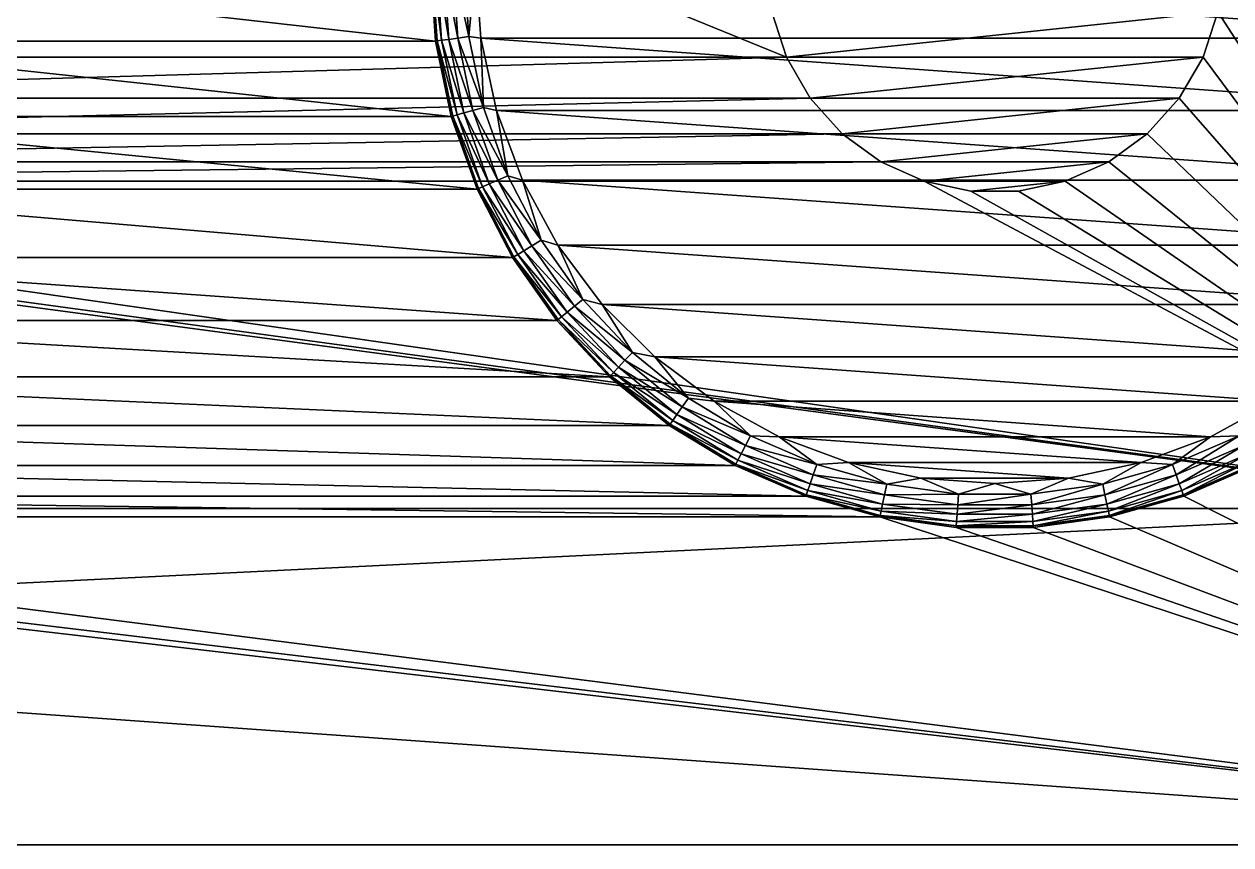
# Model space of a CAD drawing. Extents: x 464 to 15145, y 328 to 7622.
# Drawn here: x 11360 to 13827, y 328 to 2006 of the extents above; entities that cross this region are included whole.
import ezdxf

# ---------------------------------------------------------------- set-up
doc = ezdxf.new("R2010")
doc.units = 0
doc.layers.get('0').update_dxf_attribs({"linetype": 'CONTINUOUS'})

msp = doc.modelspace()

# ---------------------------------------------------------------- linework, layer by layer
at = {"color": 7}
for points in [[(14457.2, 1016, -3744.1), (13770.5, 5632.3, -3744.1), (14457.2, 6934.5, -3744.1), (14457.2, 1016, -3744.1)], [(13770.5, 2318.2, -3744.1), (13770.5, 5632.3, -3744.1), (14457.2, 1016, -3744.1), (13770.5, 2318.2, -3744.1)], [(12918.6, 1938.9, -3744.1), (10077.2, 1938.9, -3744.1), (11497.9, 2517.8, -3744.1), (12918.6, 1938.9, -3744.1)], [(11497.9, 2517.8, -3744.1), (10077.2, 1938.9, -3744.1), (10107.3, 2031.6, -3744.1), (11497.9, 2517.8, -3744.1)], [(11497.9, 2517.8, -3744.1), (12888.5, 2031.6, -3744.1), (12918.6, 1938.9, -3744.1), (11497.9, 2517.8, -3744.1)], [(14457.2, 1016, -3744.1), (13800.7, 2225.5, -3744.1), (13770.5, 2318.2, -3744.1), (14457.2, 1016, -3744.1)], [(14457.2, 1016, -3744.1), (13810.8, 2128.6, -3744.1), (13800.7, 2225.5, -3744.1), (14457.2, 1016, -3744.1)], [(10794.6, 1971.4, -4432), (12201.1, 1971.4, -4432), (10805.4, 2128.6, -4432), (10794.6, 1971.4, -4432)], [(10805.4, 2128.6, -4432), (12201.1, 1971.4, -4432), (12190.4, 2128.6, -4432), (10805.4, 2128.6, -4432)], [(12201.1, 1971.4, -5124.5), (12204.3, 1971.9, -5148.4), (12190.4, 2128.6, -5124.5), (12201.1, 1971.4, -5124.5)], [(12190.4, 2128.6, -5124.5), (12204.3, 1971.9, -5148.4), (12193.5, 2128.6, -5148.4), (12190.4, 2128.6, -5124.5)], [(12201.1, 1971.4, -4432), (12201.1, 1971.4, -5124.5), (12190.4, 2128.6, -4432), (12201.1, 1971.4, -4432)], [(12190.4, 2128.6, -4432), (12201.1, 1971.4, -5124.5), (12190.4, 2128.6, -5124.5), (12190.4, 2128.6, -4432)], [(12202.8, 2128.6, -5170.7), (12193.5, 2128.6, -5148.4), (12213.4, 1973.1, -5170.7), (12202.8, 2128.6, -5170.7)], [(12213.4, 1973.1, -5170.7), (12193.5, 2128.6, -5148.4), (12204.3, 1971.9, -5148.4), (12213.4, 1973.1, -5170.7)], [(12217.4, 2128.6, -5189.8), (12202.8, 2128.6, -5170.7), (12227.9, 1975.1, -5189.8), (12217.4, 2128.6, -5189.8)], [(12227.9, 1975.1, -5189.8), (12202.8, 2128.6, -5170.7), (12213.4, 1973.1, -5170.7), (12227.9, 1975.1, -5189.8)], [(12236.6, 2128.6, -5204.5), (12217.4, 2128.6, -5189.8), (12246.9, 1977.7, -5204.5), (12236.6, 2128.6, -5204.5)], [(12246.9, 1977.7, -5204.5), (12217.4, 2128.6, -5189.8), (12227.9, 1975.1, -5189.8), (12246.9, 1977.7, -5204.5)], [(12268.9, 1980.7, -5213.7), (12258.8, 2128.6, -5213.7), (12236.6, 2128.6, -5204.5), (12268.9, 1980.7, -5213.7)], [(12246.9, 1977.7, -5204.5), (12268.9, 1980.7, -5213.7), (12236.6, 2128.6, -5204.5), (12246.9, 1977.7, -5204.5)], [(12268.9, 1980.7, -5213.7), (12282.7, 2128.6, -5216.8), (12258.8, 2128.6, -5213.7), (12268.9, 1980.7, -5213.7)], [(12268.9, 1980.7, -5213.7), (12293.5, 1977.5, -5216.8), (12282.7, 2128.6, -5216.8), (12268.9, 1980.7, -5213.7)], [(14406.4, 2128.6, -5216.8), (12282.7, 2128.6, -5216.8), (14395.6, 1977.5, -5216.8), (14406.4, 2128.6, -5216.8)], [(14395.6, 1977.5, -5216.8), (12282.7, 2128.6, -5216.8), (12293.5, 1977.5, -5216.8), (14395.6, 1977.5, -5216.8)], [(13800.7, 2031.6, -3744.1), (13810.8, 2128.6, -3744.1), (14457.2, 1016, -3744.1), (13800.7, 2031.6, -3744.1)], [(12888.5, 2031.6, -3744.1), (12888.5, 2031.6, -4528.9), (12918.6, 1938.9, -4528.9), (12888.5, 2031.6, -3744.1)], [(12888.5, 2031.6, -3744.1), (12918.6, 1938.9, -4528.9), (12918.6, 1938.9, -3744.1), (12888.5, 2031.6, -3744.1)], [(12888.5, 2031.6, -4528.9), (13800.7, 2031.6, -4528.9), (12918.6, 1938.9, -4528.9), (12888.5, 2031.6, -4528.9)], [(12918.6, 1938.9, -4528.9), (13800.7, 2031.6, -4528.9), (13770.5, 1938.9, -4528.9), (12918.6, 1938.9, -4528.9)], [(14457.2, 1016, -3744.1), (13770.5, 1938.9, -3744.1), (13800.7, 2031.6, -3744.1), (14457.2, 1016, -3744.1)], [(13800.7, 2031.6, -4528.9), (13800.7, 2031.6, -3744.1), (13770.5, 1938.9, -3744.1), (13800.7, 2031.6, -4528.9)], [(13770.5, 1938.9, -3744.1), (13770.5, 1938.9, -4528.9), (13800.7, 2031.6, -4528.9), (13770.5, 1938.9, -3744.1)], [(12227.9, 1975.1, -5189.8), (12213.4, 1973.1, -5170.7), (12259.2, 1824.5, -5189.8), (12227.9, 1975.1, -5189.8)], [(12246.9, 1977.7, -5204.5), (12227.9, 1975.1, -5189.8), (12277.6, 1829.6, -5204.5), (12246.9, 1977.7, -5204.5)], [(12277.6, 1829.6, -5204.5), (12227.9, 1975.1, -5189.8), (12259.2, 1824.5, -5189.8), (12277.6, 1829.6, -5204.5)], [(12299.1, 1835.7, -5213.7), (12268.9, 1980.7, -5213.7), (12246.9, 1977.7, -5204.5), (12299.1, 1835.7, -5213.7)], [(12299.1, 1835.7, -5213.7), (12246.9, 1977.7, -5204.5), (12277.6, 1829.6, -5204.5), (12299.1, 1835.7, -5213.7)], [(12299.1, 1835.7, -5213.7), (12293.5, 1977.5, -5216.8), (12268.9, 1980.7, -5213.7), (12299.1, 1835.7, -5213.7)], [(12299.1, 1835.7, -5213.7), (12325.7, 1829.4, -5216.8), (12293.5, 1977.5, -5216.8), (12299.1, 1835.7, -5213.7)], [(14395.6, 1977.5, -5216.8), (12293.5, 1977.5, -5216.8), (14363.4, 1829.4, -5216.8), (14395.6, 1977.5, -5216.8)], [(14363.4, 1829.4, -5216.8), (12293.5, 1977.5, -5216.8), (12325.7, 1829.4, -5216.8), (14363.4, 1829.4, -5216.8)], [(10762.6, 1817.2, -4432), (12233.2, 1817.2, -4432), (10794.6, 1971.4, -4432), (10762.6, 1817.2, -4432)], [(10794.6, 1971.4, -4432), (12233.2, 1817.2, -4432), (12201.1, 1971.4, -4432), (10794.6, 1971.4, -4432)], [(12201.1, 1971.4, -5124.5), (12236.2, 1818, -5148.4), (12204.3, 1971.9, -5148.4), (12201.1, 1971.4, -5124.5)], [(12233.2, 1817.2, -5124.5), (12236.2, 1818, -5148.4), (12201.1, 1971.4, -5124.5), (12233.2, 1817.2, -5124.5)], [(12233.2, 1817.2, -4432), (12233.2, 1817.2, -5124.5), (12201.1, 1971.4, -4432), (12233.2, 1817.2, -4432)], [(12201.1, 1971.4, -4432), (12233.2, 1817.2, -5124.5), (12201.1, 1971.4, -5124.5), (12201.1, 1971.4, -4432)], [(12213.4, 1973.1, -5170.7), (12204.3, 1971.9, -5148.4), (12245.1, 1820.5, -5170.7), (12213.4, 1973.1, -5170.7)], [(12245.1, 1820.5, -5170.7), (12204.3, 1971.9, -5148.4), (12236.2, 1818, -5148.4), (12245.1, 1820.5, -5170.7)], [(12259.2, 1824.5, -5189.8), (12213.4, 1973.1, -5170.7), (12245.1, 1820.5, -5170.7), (12259.2, 1824.5, -5189.8)], [(12967.3, 1854.5, -3744.1), (10028.5, 1854.5, -3744.1), (12918.6, 1938.9, -3744.1), (12967.3, 1854.5, -3744.1)], [(12918.6, 1938.9, -3744.1), (10028.5, 1854.5, -3744.1), (10077.2, 1938.9, -3744.1), (12918.6, 1938.9, -3744.1)], [(12918.6, 1938.9, -3744.1), (12918.6, 1938.9, -4528.9), (12967.3, 1854.5, -4528.9), (12918.6, 1938.9, -3744.1)], [(12918.6, 1938.9, -3744.1), (12967.3, 1854.5, -4528.9), (12967.3, 1854.5, -3744.1), (12918.6, 1938.9, -3744.1)], [(12918.6, 1938.9, -4528.9), (13770.5, 1938.9, -4528.9), (12967.3, 1854.5, -4528.9), (12918.6, 1938.9, -4528.9)], [(12967.3, 1854.5, -4528.9), (13770.5, 1938.9, -4528.9), (13721.8, 1854.5, -4528.9), (12967.3, 1854.5, -4528.9)], [(14457.2, 1016, -3744.1), (13721.8, 1854.5, -3744.1), (13770.5, 1938.9, -3744.1), (14457.2, 1016, -3744.1)], [(13721.8, 1854.5, -3744.1), (13721.8, 1854.5, -4528.9), (13770.5, 1938.9, -4528.9), (13721.8, 1854.5, -3744.1)], [(13721.8, 1854.5, -3744.1), (13770.5, 1938.9, -4528.9), (13770.5, 1938.9, -3744.1), (13721.8, 1854.5, -3744.1)], [(13032.6, 1782.1, -3744.1), (9963.2, 1782.1, -3744.1), (12967.3, 1854.5, -3744.1), (13032.6, 1782.1, -3744.1)], [(12967.3, 1854.5, -3744.1), (9963.2, 1782.1, -3744.1), (10028.5, 1854.5, -3744.1), (12967.3, 1854.5, -3744.1)], [(12967.3, 1854.5, -3744.1), (12967.3, 1854.5, -4528.9), (13032.6, 1782.1, -4528.9), (12967.3, 1854.5, -3744.1)], [(12967.3, 1854.5, -3744.1), (13032.6, 1782.1, -4528.9), (13032.6, 1782.1, -3744.1), (12967.3, 1854.5, -3744.1)], [(12967.3, 1854.5, -4528.9), (13721.8, 1854.5, -4528.9), (13032.6, 1782.1, -4528.9), (12967.3, 1854.5, -4528.9)], [(13032.6, 1782.1, -4528.9), (13721.8, 1854.5, -4528.9), (13656.6, 1782.1, -4528.9), (13032.6, 1782.1, -4528.9)], [(13656.6, 1782.1, -3744.1), (13721.8, 1854.5, -3744.1), (14457.2, 1016, -3744.1), (13656.6, 1782.1, -3744.1)], [(13656.6, 1782.1, -3744.1), (13656.6, 1782.1, -4528.9), (13721.8, 1854.5, -4528.9), (13656.6, 1782.1, -3744.1)], [(13656.6, 1782.1, -3744.1), (13721.8, 1854.5, -4528.9), (13721.8, 1854.5, -3744.1), (13656.6, 1782.1, -3744.1)], [(12277.6, 1829.6, -5204.5), (12259.2, 1824.5, -5189.8), (12328.3, 1687.2, -5204.5), (12277.6, 1829.6, -5204.5)], [(12348.7, 1696, -5213.7), (12299.1, 1835.7, -5213.7), (12277.6, 1829.6, -5204.5), (12348.7, 1696, -5213.7)], [(12348.7, 1696, -5213.7), (12277.6, 1829.6, -5204.5), (12328.3, 1687.2, -5204.5), (12348.7, 1696, -5213.7)], [(12348.7, 1696, -5213.7), (12325.7, 1829.4, -5216.8), (12299.1, 1835.7, -5213.7), (12348.7, 1696, -5213.7)], [(12348.7, 1696, -5213.7), (12378.7, 1687.5, -5216.8), (12325.7, 1829.4, -5216.8), (12348.7, 1696, -5213.7)], [(14363.4, 1829.4, -5216.8), (12325.7, 1829.4, -5216.8), (14310.4, 1687.5, -5216.8), (14363.4, 1829.4, -5216.8)], [(14310.4, 1687.5, -5216.8), (12325.7, 1829.4, -5216.8), (12378.7, 1687.5, -5216.8), (14310.4, 1687.5, -5216.8)], [(10709.8, 1668.8, -4432), (12285.9, 1668.8, -4432), (10762.6, 1817.2, -4432), (10709.8, 1668.8, -4432)], [(10762.6, 1817.2, -4432), (12285.9, 1668.8, -4432), (12233.2, 1817.2, -4432), (10762.6, 1817.2, -4432)], [(12233.2, 1817.2, -5124.5), (12288.8, 1670, -5148.4), (12236.2, 1818, -5148.4), (12233.2, 1817.2, -5124.5)], [(12285.9, 1668.8, -5124.5), (12288.8, 1670, -5148.4), (12233.2, 1817.2, -5124.5), (12285.9, 1668.8, -5124.5)], [(12285.9, 1668.8, -4432), (12285.9, 1668.8, -5124.5), (12233.2, 1817.2, -4432), (12285.9, 1668.8, -4432)], [(12233.2, 1817.2, -4432), (12285.9, 1668.8, -5124.5), (12233.2, 1817.2, -5124.5), (12233.2, 1817.2, -4432)], [(12245.1, 1820.5, -5170.7), (12236.2, 1818, -5148.4), (12297.3, 1673.7, -5170.7), (12245.1, 1820.5, -5170.7)], [(12297.3, 1673.7, -5170.7), (12236.2, 1818, -5148.4), (12288.8, 1670, -5148.4), (12297.3, 1673.7, -5170.7)], [(12259.2, 1824.5, -5189.8), (12245.1, 1820.5, -5170.7), (12310.8, 1679.5, -5189.8), (12259.2, 1824.5, -5189.8)], [(12310.8, 1679.5, -5189.8), (12245.1, 1820.5, -5170.7), (12297.3, 1673.7, -5170.7), (12310.8, 1679.5, -5189.8)], [(12328.3, 1687.2, -5204.5), (12259.2, 1824.5, -5189.8), (12310.8, 1679.5, -5189.8), (12328.3, 1687.2, -5204.5)], [(13111.4, 1724.8, -3744.1), (9884.4, 1724.8, -3744.1), (13032.6, 1782.1, -3744.1), (13111.4, 1724.8, -3744.1)], [(13032.6, 1782.1, -3744.1), (9884.4, 1724.8, -3744.1), (9963.2, 1782.1, -3744.1), (13032.6, 1782.1, -3744.1)], [(13032.6, 1782.1, -3744.1), (13032.6, 1782.1, -4528.9), (13111.4, 1724.8, -4528.9), (13032.6, 1782.1, -3744.1)], [(13032.6, 1782.1, -3744.1), (13111.4, 1724.8, -4528.9), (13111.4, 1724.8, -3744.1), (13032.6, 1782.1, -3744.1)], [(13032.6, 1782.1, -4528.9), (13656.6, 1782.1, -4528.9), (13111.4, 1724.8, -4528.9), (13032.6, 1782.1, -4528.9)], [(13111.4, 1724.8, -4528.9), (13656.6, 1782.1, -4528.9), (13577.7, 1724.8, -4528.9), (13111.4, 1724.8, -4528.9)], [(14457.2, 1016, -3744.1), (13577.7, 1724.8, -3744.1), (13656.6, 1782.1, -3744.1), (14457.2, 1016, -3744.1)], [(13577.7, 1724.8, -3744.1), (13577.7, 1724.8, -4528.9), (13656.6, 1782.1, -4528.9), (13577.7, 1724.8, -3744.1)], [(13577.7, 1724.8, -3744.1), (13656.6, 1782.1, -4528.9), (13656.6, 1782.1, -3744.1), (13577.7, 1724.8, -3744.1)], [(9884.4, 1724.8, -3744.1), (13111.4, 1724.8, -3744.1), (9795.3, 1685.1, -3744.1), (9884.4, 1724.8, -3744.1)], [(9795.3, 1685.1, -3744.1), (13111.4, 1724.8, -3744.1), (13200.5, 1685.1, -3744.1), (9795.3, 1685.1, -3744.1)], [(13111.4, 1724.8, -3744.1), (13111.4, 1724.8, -4528.9), (13200.5, 1685.1, -4528.9), (13111.4, 1724.8, -3744.1)], [(13111.4, 1724.8, -3744.1), (13200.5, 1685.1, -4528.9), (13200.5, 1685.1, -3744.1), (13111.4, 1724.8, -3744.1)], [(13111.4, 1724.8, -4528.9), (13577.7, 1724.8, -4528.9), (13200.5, 1685.1, -4528.9), (13111.4, 1724.8, -4528.9)], [(13200.5, 1685.1, -4528.9), (13577.7, 1724.8, -4528.9), (13488.6, 1685.1, -4528.9), (13200.5, 1685.1, -4528.9)], [(14457.2, 1016, -3744.1), (13488.6, 1685.1, -3744.1), (13577.7, 1724.8, -3744.1), (14457.2, 1016, -3744.1)], [(13488.6, 1685.1, -3744.1), (13488.6, 1685.1, -4528.9), (13577.7, 1724.8, -4528.9), (13488.6, 1685.1, -3744.1)], [(13488.6, 1685.1, -3744.1), (13577.7, 1724.8, -4528.9), (13577.7, 1724.8, -3744.1), (13488.6, 1685.1, -3744.1)], [(14457.2, 1016, -3744.1), (9700, 1664.9, -3744.1), (9795.3, 1685.1, -3744.1), (14457.2, 1016, -3744.1)], [(9795.3, 1685.1, -3744.1), (13200.5, 1685.1, -3744.1), (14457.2, 1016, -3744.1), (9795.3, 1685.1, -3744.1)], [(12310.8, 1679.5, -5189.8), (12297.3, 1673.7, -5170.7), (12381.5, 1542.9, -5189.8), (12310.8, 1679.5, -5189.8)], [(12328.3, 1687.2, -5204.5), (12310.8, 1679.5, -5189.8), (12397.9, 1552.9, -5204.5), (12328.3, 1687.2, -5204.5)], [(12397.9, 1552.9, -5204.5), (12310.8, 1679.5, -5189.8), (12381.5, 1542.9, -5189.8), (12397.9, 1552.9, -5204.5)], [(12416.9, 1564.5, -5213.7), (12348.7, 1696, -5213.7), (12328.3, 1687.2, -5204.5), (12416.9, 1564.5, -5213.7)], [(12416.9, 1564.5, -5213.7), (12328.3, 1687.2, -5204.5), (12397.9, 1552.9, -5204.5), (12416.9, 1564.5, -5213.7)], [(12416.9, 1564.5, -5213.7), (12378.7, 1687.5, -5216.8), (12348.7, 1696, -5213.7), (12416.9, 1564.5, -5213.7)], [(12416.9, 1564.5, -5213.7), (12451.3, 1554.5, -5216.8), (12378.7, 1687.5, -5216.8), (12416.9, 1564.5, -5213.7)], [(14310.4, 1687.5, -5216.8), (12378.7, 1687.5, -5216.8), (14237.8, 1554.5, -5216.8), (14310.4, 1687.5, -5216.8)], [(14237.8, 1554.5, -5216.8), (12378.7, 1687.5, -5216.8), (12451.3, 1554.5, -5216.8), (14237.8, 1554.5, -5216.8)], [(14457.2, 1016, -3744.1), (13200.5, 1685.1, -3744.1), (13295.8, 1664.9, -3744.1), (14457.2, 1016, -3744.1)], [(13200.5, 1685.1, -3744.1), (13200.5, 1685.1, -4528.9), (13295.8, 1664.9, -4528.9), (13200.5, 1685.1, -3744.1)], [(13200.5, 1685.1, -3744.1), (13295.8, 1664.9, -4528.9), (13295.8, 1664.9, -3744.1), (13200.5, 1685.1, -3744.1)], [(13200.5, 1685.1, -4528.9), (13488.6, 1685.1, -4528.9), (13295.8, 1664.9, -4528.9), (13200.5, 1685.1, -4528.9)], [(13295.8, 1664.9, -4528.9), (13488.6, 1685.1, -4528.9), (13393.3, 1664.9, -4528.9), (13295.8, 1664.9, -4528.9)], [(13393.3, 1664.9, -3744.1), (13488.6, 1685.1, -3744.1), (14457.2, 1016, -3744.1), (13393.3, 1664.9, -3744.1)], [(13393.3, 1664.9, -3744.1), (13393.3, 1664.9, -4528.9), (13488.6, 1685.1, -4528.9), (13393.3, 1664.9, -3744.1)], [(13393.3, 1664.9, -3744.1), (13488.6, 1685.1, -4528.9), (13488.6, 1685.1, -3744.1), (13393.3, 1664.9, -3744.1)], [(1152, 1016, -3744.1), (9602.5, 1664.9, -3744.1), (14457.2, 1016, -3744.1), (1152, 1016, -3744.1)], [(14457.2, 1016, -3744.1), (9602.5, 1664.9, -3744.1), (9700, 1664.9, -3744.1), (14457.2, 1016, -3744.1)], [(10637.4, 1528.9, -4432), (12358.4, 1528.9, -4432), (10709.8, 1668.8, -4432), (10637.4, 1528.9, -4432)], [(10709.8, 1668.8, -4432), (12358.4, 1528.9, -4432), (12285.9, 1668.8, -4432), (10709.8, 1668.8, -4432)], [(12285.9, 1668.8, -5124.5), (12361.1, 1530.5, -5148.4), (12288.8, 1670, -5148.4), (12285.9, 1668.8, -5124.5)], [(12358.4, 1528.9, -5124.5), (12361.1, 1530.5, -5148.4), (12285.9, 1668.8, -5124.5), (12358.4, 1528.9, -5124.5)], [(12358.4, 1528.9, -4432), (12358.4, 1528.9, -5124.5), (12285.9, 1668.8, -4432), (12358.4, 1528.9, -4432)], [(12285.9, 1668.8, -4432), (12358.4, 1528.9, -5124.5), (12285.9, 1668.8, -5124.5), (12285.9, 1668.8, -4432)], [(12297.3, 1673.7, -5170.7), (12288.8, 1670, -5148.4), (12369, 1535.3, -5170.7), (12297.3, 1673.7, -5170.7)], [(12369, 1535.3, -5170.7), (12288.8, 1670, -5148.4), (12361.1, 1530.5, -5148.4), (12369, 1535.3, -5170.7)], [(12381.5, 1542.9, -5189.8), (12297.3, 1673.7, -5170.7), (12369, 1535.3, -5170.7), (12381.5, 1542.9, -5189.8)], [(14457.2, 1016, -3744.1), (13295.8, 1664.9, -3744.1), (13393.3, 1664.9, -3744.1), (14457.2, 1016, -3744.1)], [(13295.8, 1664.9, -3744.1), (13295.8, 1664.9, -4528.9), (13393.3, 1664.9, -4528.9), (13295.8, 1664.9, -3744.1)], [(13295.8, 1664.9, -3744.1), (13393.3, 1664.9, -4528.9), (13393.3, 1664.9, -3744.1), (13295.8, 1664.9, -3744.1)], [(12502.3, 1443.4, -5213.7), (12416.9, 1564.5, -5213.7), (12397.9, 1552.9, -5204.5), (12502.3, 1443.4, -5213.7)], [(12502.3, 1443.4, -5213.7), (12451.3, 1554.5, -5216.8), (12416.9, 1564.5, -5213.7), (12502.3, 1443.4, -5213.7)], [(12358.4, 1528.9, -5124.5), (12451.7, 1402.2, -5148.4), (12361.1, 1530.5, -5148.4), (12358.4, 1528.9, -5124.5)], [(12369, 1535.3, -5170.7), (12361.1, 1530.5, -5148.4), (12458.9, 1408, -5170.7), (12369, 1535.3, -5170.7)], [(12458.9, 1408, -5170.7), (12361.1, 1530.5, -5148.4), (12451.7, 1402.2, -5148.4), (12458.9, 1408, -5170.7)], [(12381.5, 1542.9, -5189.8), (12369, 1535.3, -5170.7), (12470.2, 1417.3, -5189.8), (12381.5, 1542.9, -5189.8)], [(12470.2, 1417.3, -5189.8), (12369, 1535.3, -5170.7), (12458.9, 1408, -5170.7), (12470.2, 1417.3, -5189.8)], [(12397.9, 1552.9, -5204.5), (12381.5, 1542.9, -5189.8), (12485.1, 1429.3, -5204.5), (12397.9, 1552.9, -5204.5)], [(12485.1, 1429.3, -5204.5), (12381.5, 1542.9, -5189.8), (12470.2, 1417.3, -5189.8), (12485.1, 1429.3, -5204.5)], [(12502.3, 1443.4, -5213.7), (12397.9, 1552.9, -5204.5), (12485.1, 1429.3, -5204.5), (12502.3, 1443.4, -5213.7)], [(12502.3, 1443.4, -5213.7), (12542.1, 1433.2, -5216.8), (12451.3, 1554.5, -5216.8), (12502.3, 1443.4, -5213.7)], [(14237.8, 1554.5, -5216.8), (12451.3, 1554.5, -5216.8), (14147, 1433.2, -5216.8), (14237.8, 1554.5, -5216.8)], [(14147, 1433.2, -5216.8), (12451.3, 1554.5, -5216.8), (12542.1, 1433.2, -5216.8), (14147, 1433.2, -5216.8)], [(10546.5, 1400.2, -4432), (12449.3, 1400.2, -4432), (10637.4, 1528.9, -4432), (10546.5, 1400.2, -4432)], [(10637.4, 1528.9, -4432), (12449.3, 1400.2, -4432), (12358.4, 1528.9, -4432), (10637.4, 1528.9, -4432)], [(12449.3, 1400.2, -5124.5), (12451.7, 1402.2, -5148.4), (12358.4, 1528.9, -5124.5), (12449.3, 1400.2, -5124.5)], [(12449.3, 1400.2, -4432), (12449.3, 1400.2, -5124.5), (12358.4, 1528.9, -4432), (12449.3, 1400.2, -4432)], [(12358.4, 1528.9, -4432), (12449.3, 1400.2, -5124.5), (12358.4, 1528.9, -5124.5), (12358.4, 1528.9, -4432)], [(12603.5, 1335.1, -5213.7), (12502.3, 1443.4, -5213.7), (12485.1, 1429.3, -5204.5), (12603.5, 1335.1, -5213.7)], [(12603.5, 1335.1, -5213.7), (12542.1, 1433.2, -5216.8), (12502.3, 1443.4, -5213.7), (12603.5, 1335.1, -5213.7)], [(12603.5, 1335.1, -5213.7), (12649.2, 1326.1, -5216.8), (12542.1, 1433.2, -5216.8), (12603.5, 1335.1, -5213.7)], [(14147, 1433.2, -5216.8), (12542.1, 1433.2, -5216.8), (14039.9, 1326.1, -5216.8), (14147, 1433.2, -5216.8)], [(14039.9, 1326.1, -5216.8), (12542.1, 1433.2, -5216.8), (12649.2, 1326.1, -5216.8), (14039.9, 1326.1, -5216.8)], [(12458.9, 1408, -5170.7), (12451.7, 1402.2, -5148.4), (12565.2, 1294.1, -5170.7), (12458.9, 1408, -5170.7)], [(12470.2, 1417.3, -5189.8), (12458.9, 1408, -5170.7), (12575.2, 1304.8, -5189.8), (12470.2, 1417.3, -5189.8)], [(12575.2, 1304.8, -5189.8), (12458.9, 1408, -5170.7), (12565.2, 1294.1, -5170.7), (12575.2, 1304.8, -5189.8)], [(12485.1, 1429.3, -5204.5), (12470.2, 1417.3, -5189.8), (12588.3, 1318.8, -5204.5), (12485.1, 1429.3, -5204.5)], [(12588.3, 1318.8, -5204.5), (12470.2, 1417.3, -5189.8), (12575.2, 1304.8, -5189.8), (12588.3, 1318.8, -5204.5)], [(12603.5, 1335.1, -5213.7), (12485.1, 1429.3, -5204.5), (12588.3, 1318.8, -5204.5), (12603.5, 1335.1, -5213.7)], [(10439, 1285.1, -4432), (12556.8, 1285.1, -4432), (10546.5, 1400.2, -4432), (10439, 1285.1, -4432)], [(10546.5, 1400.2, -4432), (12556.8, 1285.1, -4432), (12449.3, 1400.2, -4432), (10546.5, 1400.2, -4432)], [(12449.3, 1400.2, -5124.5), (12558.9, 1287.4, -5148.4), (12451.7, 1402.2, -5148.4), (12449.3, 1400.2, -5124.5)], [(12556.8, 1285.1, -5124.5), (12558.9, 1287.4, -5148.4), (12449.3, 1400.2, -5124.5), (12556.8, 1285.1, -5124.5)], [(12556.8, 1285.1, -4432), (12556.8, 1285.1, -5124.5), (12449.3, 1400.2, -4432), (12556.8, 1285.1, -4432)], [(12449.3, 1400.2, -4432), (12556.8, 1285.1, -5124.5), (12449.3, 1400.2, -5124.5), (12449.3, 1400.2, -4432)], [(12565.2, 1294.1, -5170.7), (12451.7, 1402.2, -5148.4), (12558.9, 1287.4, -5148.4), (12565.2, 1294.1, -5170.7)], [(12718.4, 1241.6, -5213.7), (12603.5, 1335.1, -5213.7), (12588.3, 1318.8, -5204.5), (12718.4, 1241.6, -5213.7)], [(12718.4, 1241.6, -5213.7), (12649.2, 1326.1, -5216.8), (12603.5, 1335.1, -5213.7), (12718.4, 1241.6, -5213.7)], [(12588.3, 1318.8, -5204.5), (12575.2, 1304.8, -5189.8), (12705.6, 1223.4, -5204.5), (12588.3, 1318.8, -5204.5)], [(12718.4, 1241.6, -5213.7), (12588.3, 1318.8, -5204.5), (12705.6, 1223.4, -5204.5), (12718.4, 1241.6, -5213.7)], [(12718.4, 1241.6, -5213.7), (12770.5, 1235.3, -5216.8), (12649.2, 1326.1, -5216.8), (12718.4, 1241.6, -5213.7)], [(14039.9, 1326.1, -5216.8), (12649.2, 1326.1, -5216.8), (13918.6, 1235.3, -5216.8), (14039.9, 1326.1, -5216.8)], [(13918.6, 1235.3, -5216.8), (12649.2, 1326.1, -5216.8), (12770.5, 1235.3, -5216.8), (13918.6, 1235.3, -5216.8)], [(10316.8, 1185.7, -4432), (12679, 1185.7, -4432), (10439, 1285.1, -4432), (10316.8, 1185.7, -4432)], [(10439, 1285.1, -4432), (12679, 1185.7, -4432), (12556.8, 1285.1, -4432), (10439, 1285.1, -4432)], [(12556.8, 1285.1, -5124.5), (12680.8, 1188.2, -5148.4), (12558.9, 1287.4, -5148.4), (12556.8, 1285.1, -5124.5)], [(12679, 1185.7, -5124.5), (12680.8, 1188.2, -5148.4), (12556.8, 1285.1, -5124.5), (12679, 1185.7, -5124.5)], [(12679, 1185.7, -4432), (12679, 1185.7, -5124.5), (12556.8, 1285.1, -4432), (12679, 1185.7, -4432)], [(12556.8, 1285.1, -4432), (12679, 1185.7, -5124.5), (12556.8, 1285.1, -5124.5), (12556.8, 1285.1, -4432)], [(12565.2, 1294.1, -5170.7), (12558.9, 1287.4, -5148.4), (12686.1, 1195.8, -5170.7), (12565.2, 1294.1, -5170.7)], [(12686.1, 1195.8, -5170.7), (12558.9, 1287.4, -5148.4), (12680.8, 1188.2, -5148.4), (12686.1, 1195.8, -5170.7)], [(12575.2, 1304.8, -5189.8), (12565.2, 1294.1, -5170.7), (12694.6, 1207.8, -5189.8), (12575.2, 1304.8, -5189.8)], [(12694.6, 1207.8, -5189.8), (12565.2, 1294.1, -5170.7), (12686.1, 1195.8, -5170.7), (12694.6, 1207.8, -5189.8)], [(12705.6, 1223.4, -5204.5), (12575.2, 1304.8, -5189.8), (12694.6, 1207.8, -5189.8), (12705.6, 1223.4, -5204.5)], [(12845.1, 1164.6, -5213.7), (12718.4, 1241.6, -5213.7), (12705.6, 1223.4, -5204.5), (12845.1, 1164.6, -5213.7)], [(12845.1, 1164.6, -5213.7), (12770.5, 1235.3, -5216.8), (12718.4, 1241.6, -5213.7), (12845.1, 1164.6, -5213.7)], [(12845.1, 1164.6, -5213.7), (12903.5, 1162.7, -5216.8), (12770.5, 1235.3, -5216.8), (12845.1, 1164.6, -5213.7)], [(13918.6, 1235.3, -5216.8), (12770.5, 1235.3, -5216.8), (13785.7, 1162.7, -5216.8), (13918.6, 1235.3, -5216.8)], [(13785.7, 1162.7, -5216.8), (12770.5, 1235.3, -5216.8), (12903.5, 1162.7, -5216.8), (13785.7, 1162.7, -5216.8)], [(13844.1, 1164.6, -5213.7), (13918.6, 1235.3, -5216.8), (13785.7, 1162.7, -5216.8), (13844.1, 1164.6, -5213.7)], [(12705.6, 1223.4, -5204.5), (12694.6, 1207.8, -5189.8), (12834.8, 1144.8, -5204.5), (12705.6, 1223.4, -5204.5)], [(12845.1, 1164.6, -5213.7), (12705.6, 1223.4, -5204.5), (12834.8, 1144.8, -5204.5), (12845.1, 1164.6, -5213.7)], [(10182.2, 1103.8, -4432), (12813.6, 1103.8, -4432), (10316.8, 1185.7, -4432), (10182.2, 1103.8, -4432)], [(10316.8, 1185.7, -4432), (12813.6, 1103.8, -4432), (12679, 1185.7, -4432), (10316.8, 1185.7, -4432)], [(12679, 1185.7, -5124.5), (12815, 1106.6, -5148.4), (12680.8, 1188.2, -5148.4), (12679, 1185.7, -5124.5)], [(12813.6, 1103.8, -5124.5), (12815, 1106.6, -5148.4), (12679, 1185.7, -5124.5), (12813.6, 1103.8, -5124.5)], [(12813.6, 1103.8, -4432), (12813.6, 1103.8, -5124.5), (12679, 1185.7, -4432), (12813.6, 1103.8, -4432)], [(12679, 1185.7, -4432), (12813.6, 1103.8, -5124.5), (12679, 1185.7, -5124.5), (12679, 1185.7, -4432)], [(12686.1, 1195.8, -5170.7), (12680.8, 1188.2, -5148.4), (12819.3, 1114.8, -5170.7), (12686.1, 1195.8, -5170.7)], [(12819.3, 1114.8, -5170.7), (12680.8, 1188.2, -5148.4), (12815, 1106.6, -5148.4), (12819.3, 1114.8, -5170.7)], [(12694.6, 1207.8, -5189.8), (12686.1, 1195.8, -5170.7), (12826, 1127.8, -5189.8), (12694.6, 1207.8, -5189.8)], [(12826, 1127.8, -5189.8), (12686.1, 1195.8, -5170.7), (12819.3, 1114.8, -5170.7), (12826, 1127.8, -5189.8)], [(12834.8, 1144.8, -5204.5), (12694.6, 1207.8, -5189.8), (12826, 1127.8, -5189.8), (12834.8, 1144.8, -5204.5)], [(12981, 1105.5, -5213.7), (12845.1, 1164.6, -5213.7), (12834.8, 1144.8, -5204.5), (12981, 1105.5, -5213.7)], [(12981, 1105.5, -5213.7), (12903.5, 1162.7, -5216.8), (12845.1, 1164.6, -5213.7), (12981, 1105.5, -5213.7)], [(12981, 1105.5, -5213.7), (13045.4, 1109.8, -5216.8), (12903.5, 1162.7, -5216.8), (12981, 1105.5, -5213.7)], [(13785.7, 1162.7, -5216.8), (12903.5, 1162.7, -5216.8), (13643.7, 1109.8, -5216.8), (13785.7, 1162.7, -5216.8)], [(13643.7, 1109.8, -5216.8), (12903.5, 1162.7, -5216.8), (13045.4, 1109.8, -5216.8), (13643.7, 1109.8, -5216.8)], [(13708.1, 1105.5, -5213.7), (13785.7, 1162.7, -5216.8), (13643.7, 1109.8, -5216.8), (13708.1, 1105.5, -5213.7)], [(13844.1, 1164.6, -5213.7), (13785.7, 1162.7, -5216.8), (13708.1, 1105.5, -5213.7), (13844.1, 1164.6, -5213.7)], [(13844.1, 1164.6, -5213.7), (13708.1, 1105.5, -5213.7), (13715.6, 1084.6, -5204.5), (13844.1, 1164.6, -5213.7)], [(13844.1, 1164.6, -5213.7), (13715.6, 1084.6, -5204.5), (13854.3, 1144.8, -5204.5), (13844.1, 1164.6, -5213.7)], [(12834.8, 1144.8, -5204.5), (12826, 1127.8, -5189.8), (12973.5, 1084.6, -5204.5), (12834.8, 1144.8, -5204.5)], [(12981, 1105.5, -5213.7), (12834.8, 1144.8, -5204.5), (12973.5, 1084.6, -5204.5), (12981, 1105.5, -5213.7)], [(13715.6, 1084.6, -5204.5), (13722, 1066.5, -5189.8), (13854.3, 1144.8, -5204.5), (13715.6, 1084.6, -5204.5)], [(13854.3, 1144.8, -5204.5), (13722, 1066.5, -5189.8), (13863.1, 1127.8, -5189.8), (13854.3, 1144.8, -5204.5)], [(12819.3, 1114.8, -5170.7), (12815, 1106.6, -5148.4), (12962.2, 1052.7, -5170.7), (12819.3, 1114.8, -5170.7)], [(12826, 1127.8, -5189.8), (12819.3, 1114.8, -5170.7), (12967.1, 1066.5, -5189.8), (12826, 1127.8, -5189.8)], [(12967.1, 1066.5, -5189.8), (12819.3, 1114.8, -5170.7), (12962.2, 1052.7, -5170.7), (12967.1, 1066.5, -5189.8)], [(12973.5, 1084.6, -5204.5), (12826, 1127.8, -5189.8), (12967.1, 1066.5, -5189.8), (12973.5, 1084.6, -5204.5)], [(13722, 1066.5, -5189.8), (13726.9, 1052.7, -5170.7), (13863.1, 1127.8, -5189.8), (13722, 1066.5, -5189.8)], [(13863.1, 1127.8, -5189.8), (13726.9, 1052.7, -5170.7), (13869.9, 1114.8, -5170.7), (13863.1, 1127.8, -5189.8)], [(13726.9, 1052.7, -5170.7), (13730, 1044, -5148.4), (13869.9, 1114.8, -5170.7), (13726.9, 1052.7, -5170.7)], [(13869.9, 1114.8, -5170.7), (13730, 1044, -5148.4), (13874.1, 1106.6, -5148.4), (13869.9, 1114.8, -5170.7)], [(10037.7, 1041.1, -4432), (12958.1, 1041.1, -4432), (10182.2, 1103.8, -4432), (10037.7, 1041.1, -4432)], [(10182.2, 1103.8, -4432), (12958.1, 1041.1, -4432), (12813.6, 1103.8, -4432), (10182.2, 1103.8, -4432)], [(12813.6, 1103.8, -5124.5), (12959.1, 1044, -5148.4), (12815, 1106.6, -5148.4), (12813.6, 1103.8, -5124.5)], [(12958.1, 1041.1, -5124.5), (12959.1, 1044, -5148.4), (12813.6, 1103.8, -5124.5), (12958.1, 1041.1, -5124.5)], [(12958.1, 1041.1, -4432), (12958.1, 1041.1, -5124.5), (12813.6, 1103.8, -4432), (12958.1, 1041.1, -4432)], [(12813.6, 1103.8, -4432), (12958.1, 1041.1, -5124.5), (12813.6, 1103.8, -5124.5), (12813.6, 1103.8, -4432)], [(12962.2, 1052.7, -5170.7), (12815, 1106.6, -5148.4), (12959.1, 1044, -5148.4), (12962.2, 1052.7, -5170.7)], [(13123.7, 1065.6, -5213.7), (12981, 1105.5, -5213.7), (12973.5, 1084.6, -5204.5), (13123.7, 1065.6, -5213.7)], [(13123.7, 1065.6, -5213.7), (13045.4, 1109.8, -5216.8), (12981, 1105.5, -5213.7), (13123.7, 1065.6, -5213.7)], [(13123.7, 1065.6, -5213.7), (13193.4, 1077.6, -5216.8), (13045.4, 1109.8, -5216.8), (13123.7, 1065.6, -5213.7)], [(13643.7, 1109.8, -5216.8), (13045.4, 1109.8, -5216.8), (13495.7, 1077.6, -5216.8), (13643.7, 1109.8, -5216.8)], [(13495.7, 1077.6, -5216.8), (13045.4, 1109.8, -5216.8), (13193.4, 1077.6, -5216.8), (13495.7, 1077.6, -5216.8)], [(13565.5, 1065.6, -5213.7), (13643.7, 1109.8, -5216.8), (13495.7, 1077.6, -5216.8), (13565.5, 1065.6, -5213.7)], [(13708.1, 1105.5, -5213.7), (13643.7, 1109.8, -5216.8), (13565.5, 1065.6, -5213.7), (13708.1, 1105.5, -5213.7)], [(13708.1, 1105.5, -5213.7), (13565.5, 1065.6, -5213.7), (13570, 1043.8, -5204.5), (13708.1, 1105.5, -5213.7)], [(13708.1, 1105.5, -5213.7), (13570, 1043.8, -5204.5), (13715.6, 1084.6, -5204.5), (13708.1, 1105.5, -5213.7)], [(13731.1, 1041.1, -5124.5), (13874.1, 1106.6, -5148.4), (13730, 1044, -5148.4), (13731.1, 1041.1, -5124.5)], [(13875.6, 1103.8, -5124.5), (13874.1, 1106.6, -5148.4), (13731.1, 1041.1, -5124.5), (13875.6, 1103.8, -5124.5)], [(13875.6, 1103.8, -4432), (13875.6, 1103.8, -5124.5), (13731.1, 1041.1, -4432), (13875.6, 1103.8, -4432)], [(13731.1, 1041.1, -4432), (13875.6, 1103.8, -5124.5), (13731.1, 1041.1, -5124.5), (13731.1, 1041.1, -4432)], [(13875.6, 1103.8, -4432), (13731.1, 1041.1, -4432), (15145.1, 328.1, -4432), (13875.6, 1103.8, -4432)], [(12967.1, 1066.5, -5189.8), (12962.2, 1052.7, -5170.7), (13115.2, 1025, -5189.8), (12967.1, 1066.5, -5189.8)], [(12973.5, 1084.6, -5204.5), (12967.1, 1066.5, -5189.8), (13119.1, 1043.8, -5204.5), (12973.5, 1084.6, -5204.5)], [(13119.1, 1043.8, -5204.5), (12967.1, 1066.5, -5189.8), (13115.2, 1025, -5189.8), (13119.1, 1043.8, -5204.5)], [(13123.7, 1065.6, -5213.7), (12973.5, 1084.6, -5204.5), (13119.1, 1043.8, -5204.5), (13123.7, 1065.6, -5213.7)], [(13270.5, 1045.4, -5213.7), (13123.7, 1065.6, -5213.7), (13119.1, 1043.8, -5204.5), (13270.5, 1045.4, -5213.7)], [(13270.5, 1045.4, -5213.7), (13193.4, 1077.6, -5216.8), (13123.7, 1065.6, -5213.7), (13270.5, 1045.4, -5213.7)], [(13270.5, 1045.4, -5213.7), (13344.6, 1066.7, -5216.8), (13193.4, 1077.6, -5216.8), (13270.5, 1045.4, -5213.7)], [(13495.7, 1077.6, -5216.8), (13193.4, 1077.6, -5216.8), (13344.6, 1066.7, -5216.8), (13495.7, 1077.6, -5216.8)], [(13418.7, 1045.4, -5213.7), (13344.6, 1066.7, -5216.8), (13270.5, 1045.4, -5213.7), (13418.7, 1045.4, -5213.7)], [(13418.7, 1045.4, -5213.7), (13495.7, 1077.6, -5216.8), (13344.6, 1066.7, -5216.8), (13418.7, 1045.4, -5213.7)], [(13565.5, 1065.6, -5213.7), (13495.7, 1077.6, -5216.8), (13418.7, 1045.4, -5213.7), (13565.5, 1065.6, -5213.7)], [(13565.5, 1065.6, -5213.7), (13418.7, 1045.4, -5213.7), (13420.2, 1023.2, -5204.5), (13565.5, 1065.6, -5213.7)], [(13565.5, 1065.6, -5213.7), (13420.2, 1023.2, -5204.5), (13570, 1043.8, -5204.5), (13565.5, 1065.6, -5213.7)], [(13570, 1043.8, -5204.5), (13573.9, 1025, -5189.8), (13715.6, 1084.6, -5204.5), (13570, 1043.8, -5204.5)], [(13715.6, 1084.6, -5204.5), (13573.9, 1025, -5189.8), (13722, 1066.5, -5189.8), (13715.6, 1084.6, -5204.5)], [(13573.9, 1025, -5189.8), (13576.9, 1010.7, -5170.7), (13722, 1066.5, -5189.8), (13573.9, 1025, -5189.8)], [(13722, 1066.5, -5189.8), (13576.9, 1010.7, -5170.7), (13726.9, 1052.7, -5170.7), (13722, 1066.5, -5189.8)], [(9886.1, 998.6, -4432), (13109.7, 998.6, -4432), (10037.7, 1041.1, -4432), (9886.1, 998.6, -4432)], [(10037.7, 1041.1, -4432), (13109.7, 998.6, -4432), (12958.1, 1041.1, -4432), (10037.7, 1041.1, -4432)], [(12958.1, 1041.1, -5124.5), (13110.4, 1001.6, -5148.4), (12959.1, 1044, -5148.4), (12958.1, 1041.1, -5124.5)], [(13109.7, 998.6, -5124.5), (13110.4, 1001.6, -5148.4), (12958.1, 1041.1, -5124.5), (13109.7, 998.6, -5124.5)], [(13109.7, 998.6, -4432), (13109.7, 998.6, -5124.5), (12958.1, 1041.1, -4432), (13109.7, 998.6, -4432)], [(12958.1, 1041.1, -4432), (13109.7, 998.6, -5124.5), (12958.1, 1041.1, -5124.5), (12958.1, 1041.1, -4432)], [(12962.2, 1052.7, -5170.7), (12959.1, 1044, -5148.4), (13112.3, 1010.7, -5170.7), (12962.2, 1052.7, -5170.7)], [(13112.3, 1010.7, -5170.7), (12959.1, 1044, -5148.4), (13110.4, 1001.6, -5148.4), (13112.3, 1010.7, -5170.7)], [(13115.2, 1025, -5189.8), (12962.2, 1052.7, -5170.7), (13112.3, 1010.7, -5170.7), (13115.2, 1025, -5189.8)], [(13119.1, 1043.8, -5204.5), (13115.2, 1025, -5189.8), (13268.9, 1023.2, -5204.5), (13119.1, 1043.8, -5204.5)], [(13270.5, 1045.4, -5213.7), (13119.1, 1043.8, -5204.5), (13268.9, 1023.2, -5204.5), (13270.5, 1045.4, -5213.7)], [(13418.7, 1045.4, -5213.7), (13270.5, 1045.4, -5213.7), (13268.9, 1023.2, -5204.5), (13418.7, 1045.4, -5213.7)], [(13418.7, 1045.4, -5213.7), (13268.9, 1023.2, -5204.5), (13420.2, 1023.2, -5204.5), (13418.7, 1045.4, -5213.7)], [(13420.2, 1023.2, -5204.5), (13421.5, 1004.1, -5189.8), (13570, 1043.8, -5204.5), (13420.2, 1023.2, -5204.5)], [(13570, 1043.8, -5204.5), (13421.5, 1004.1, -5189.8), (13573.9, 1025, -5189.8), (13570, 1043.8, -5204.5)], [(13576.9, 1010.7, -5170.7), (13578.7, 1001.6, -5148.4), (13726.9, 1052.7, -5170.7), (13576.9, 1010.7, -5170.7)], [(13726.9, 1052.7, -5170.7), (13578.7, 1001.6, -5148.4), (13730, 1044, -5148.4), (13726.9, 1052.7, -5170.7)], [(13579.4, 998.6, -5124.5), (13730, 1044, -5148.4), (13578.7, 1001.6, -5148.4), (13579.4, 998.6, -5124.5)], [(13731.1, 1041.1, -5124.5), (13730, 1044, -5148.4), (13579.4, 998.6, -5124.5), (13731.1, 1041.1, -5124.5)], [(13731.1, 1041.1, -4432), (13731.1, 1041.1, -5124.5), (13579.4, 998.6, -4432), (13731.1, 1041.1, -4432)], [(13579.4, 998.6, -4432), (13731.1, 1041.1, -5124.5), (13579.4, 998.6, -5124.5), (13579.4, 998.6, -4432)], [(15145.1, 328.1, -4432), (13731.1, 1041.1, -4432), (13579.4, 998.6, -4432), (15145.1, 328.1, -4432)], [(14457.2, 1016), (15145.1, 328.1), (464.1, 328.1), (14457.2, 1016)], [(14457.2, 1016), (464.1, 328.1), (1152, 1016), (14457.2, 1016)], [(14457.2, 1016), (1152, 1016), (14457.2, 1016, -3744.1), (14457.2, 1016)], [(14457.2, 1016, -3744.1), (1152, 1016), (1152, 1016, -3744.1), (14457.2, 1016, -3744.1)], [(13115.2, 1025, -5189.8), (13112.3, 1010.7, -5170.7), (13267.6, 1004.1, -5189.8), (13115.2, 1025, -5189.8)], [(13268.9, 1023.2, -5204.5), (13115.2, 1025, -5189.8), (13267.6, 1004.1, -5189.8), (13268.9, 1023.2, -5204.5)], [(13268.9, 1023.2, -5204.5), (13267.6, 1004.1, -5189.8), (13420.2, 1023.2, -5204.5), (13268.9, 1023.2, -5204.5)], [(13420.2, 1023.2, -5204.5), (13267.6, 1004.1, -5189.8), (13421.5, 1004.1, -5189.8), (13420.2, 1023.2, -5204.5)], [(13421.5, 1004.1, -5189.8), (13422.5, 989.4, -5170.7), (13573.9, 1025, -5189.8), (13421.5, 1004.1, -5189.8)], [(13573.9, 1025, -5189.8), (13422.5, 989.4, -5170.7), (13576.9, 1010.7, -5170.7), (13573.9, 1025, -5189.8)], [(9886.1, 998.6, -4432), (9730, 977.1, -4432), (15145.1, 328.1, -4432), (9886.1, 998.6, -4432)], [(15145.1, 328.1, -4432), (13109.7, 998.6, -4432), (9886.1, 998.6, -4432), (15145.1, 328.1, -4432)], [(13109.7, 998.6, -5124.5), (13266, 980.2, -5148.4), (13110.4, 1001.6, -5148.4), (13109.7, 998.6, -5124.5)], [(13265.8, 977.1, -5124.5), (13266, 980.2, -5148.4), (13109.7, 998.6, -5124.5), (13265.8, 977.1, -5124.5)], [(13265.8, 977.1, -4432), (13265.8, 977.1, -5124.5), (13109.7, 998.6, -4432), (13265.8, 977.1, -4432)], [(13109.7, 998.6, -4432), (13265.8, 977.1, -5124.5), (13109.7, 998.6, -5124.5), (13109.7, 998.6, -4432)], [(15145.1, 328.1, -4432), (13265.8, 977.1, -4432), (13109.7, 998.6, -4432), (15145.1, 328.1, -4432)], [(13112.3, 1010.7, -5170.7), (13110.4, 1001.6, -5148.4), (13266.6, 989.4, -5170.7), (13112.3, 1010.7, -5170.7)], [(13266.6, 989.4, -5170.7), (13110.4, 1001.6, -5148.4), (13266, 980.2, -5148.4), (13266.6, 989.4, -5170.7)], [(13267.6, 1004.1, -5189.8), (13112.3, 1010.7, -5170.7), (13266.6, 989.4, -5170.7), (13267.6, 1004.1, -5189.8)], [(13266.6, 989.4, -5170.7), (13266, 980.2, -5148.4), (13422.5, 989.4, -5170.7), (13266.6, 989.4, -5170.7)], [(13422.5, 989.4, -5170.7), (13266, 980.2, -5148.4), (13423.1, 980.2, -5148.4), (13422.5, 989.4, -5170.7)], [(13267.6, 1004.1, -5189.8), (13266.6, 989.4, -5170.7), (13421.5, 1004.1, -5189.8), (13267.6, 1004.1, -5189.8)], [(13421.5, 1004.1, -5189.8), (13266.6, 989.4, -5170.7), (13422.5, 989.4, -5170.7), (13421.5, 1004.1, -5189.8)], [(13422.5, 989.4, -5170.7), (13423.1, 980.2, -5148.4), (13576.9, 1010.7, -5170.7), (13422.5, 989.4, -5170.7)], [(13576.9, 1010.7, -5170.7), (13423.1, 980.2, -5148.4), (13578.7, 1001.6, -5148.4), (13576.9, 1010.7, -5170.7)], [(13423.3, 977.1, -5124.5), (13578.7, 1001.6, -5148.4), (13423.1, 980.2, -5148.4), (13423.3, 977.1, -5124.5)], [(13579.4, 998.6, -5124.5), (13578.7, 1001.6, -5148.4), (13423.3, 977.1, -5124.5), (13579.4, 998.6, -5124.5)], [(13579.4, 998.6, -4432), (13579.4, 998.6, -5124.5), (13423.3, 977.1, -4432), (13579.4, 998.6, -4432)], [(13423.3, 977.1, -4432), (13579.4, 998.6, -5124.5), (13423.3, 977.1, -5124.5), (13423.3, 977.1, -4432)], [(15145.1, 328.1, -4432), (13579.4, 998.6, -4432), (13423.3, 977.1, -4432), (15145.1, 328.1, -4432)], [(15145.1, 328.1, -4432), (6036.7, 977.1, -4432), (464.1, 328.1, -4432), (15145.1, 328.1, -4432)], [(15145.1, 328.1, -4432), (9572.5, 977.1, -4432), (6036.7, 977.1, -4432), (15145.1, 328.1, -4432)], [(15145.1, 328.1, -4432), (9730, 977.1, -4432), (9572.5, 977.1, -4432), (15145.1, 328.1, -4432)], [(13423.3, 977.1, -5124.5), (13423.1, 980.2, -5148.4), (13265.8, 977.1, -5124.5), (13423.3, 977.1, -5124.5)], [(13265.8, 977.1, -5124.5), (13423.1, 980.2, -5148.4), (13266, 980.2, -5148.4), (13265.8, 977.1, -5124.5)], [(13423.3, 977.1, -4432), (13423.3, 977.1, -5124.5), (13265.8, 977.1, -4432), (13423.3, 977.1, -4432)], [(13265.8, 977.1, -4432), (13423.3, 977.1, -5124.5), (13265.8, 977.1, -5124.5), (13265.8, 977.1, -4432)], [(13423.3, 977.1, -4432), (13265.8, 977.1, -4432), (15145.1, 328.1, -4432), (13423.3, 977.1, -4432)], [(464.1, 328.1), (15145.1, 328.1), (464.1, 328.1, -4432), (464.1, 328.1)], [(464.1, 328.1, -4432), (15145.1, 328.1), (15145.1, 328.1, -4432), (464.1, 328.1, -4432)]]:
    msp.add_3dface(points, dxfattribs=at)

doc.saveas('drawing.dxf')
